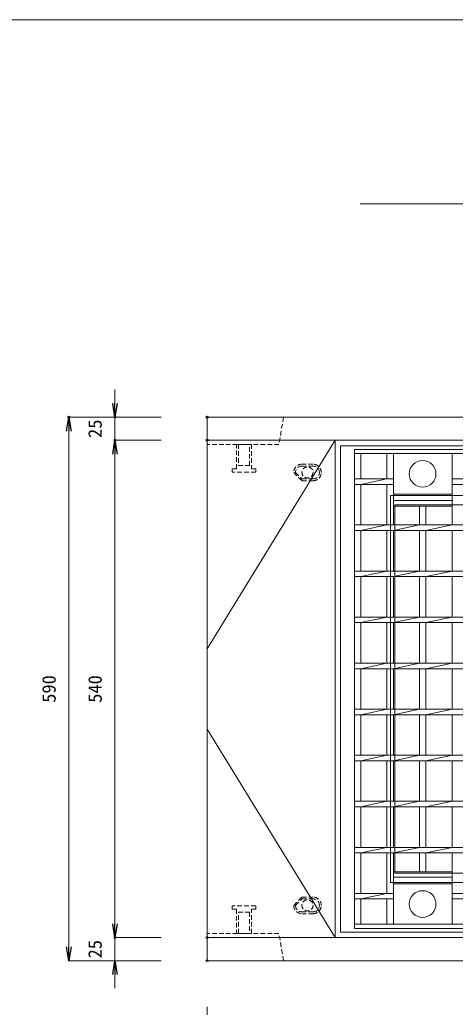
# Model space of a CAD drawing. Units: millimetres, scale not verified. Extents: x -1945 to 1945, y -1189 to 1651.
# Drawn here: x -840 to -367, y 579 to 1651 of the extents above; entities that cross this region are included whole.
import ezdxf
from ezdxf.enums import TextEntityAlignment as Align

# ---------------------------------------------------------------- set-up
doc = ezdxf.new("R2010")
doc.units = ezdxf.units.MM
doc.header["$LTSCALE"] = 10
doc.header["$PDMODE"] = 32
doc.header["$PDSIZE"] = 2
doc.linetypes.add('USER1', pattern=[0.75, 0.5, -0.25])
doc.layers.add('0-0_0', color=7, linetype='Continuous')
doc.layers.add('0-2_DEFPOINTS', color=7, linetype='Continuous')
for name, color, linetype, lineweight in [('0-1_TITLE', 7, 'Continuous', 18), ('0-3_KIJUN', 7, 'USER1', 18), ('0-5_SUNPO', 3, 'Continuous', 18), ('0-7_10-GR', 5, 'Continuous', 18)]:
    doc.layers.add(name, color=color, linetype=linetype, lineweight=lineweight)
doc.styles.add('ＭＳ ゴシック', font='')
doc.styles.get('ＭＳ ゴシック').set_extended_font_data('MS Gothic')

# ---------------------------------------------------------------- blocks, each defined once
blk = doc.blocks.new('_OPEN')
at = {"layer": '0-0_0'}
blk.add_line((0, 0), (-1, 0), dxfattribs=at)
blk.add_lwpolyline([(-1, 0.1667), (0, 0), (-1, -0.1667)], dxfattribs=at)
blk = doc.blocks.new('D9')
at = {"layer": '0-2_DEFPOINTS'}
for p in [(1208.34, 2074.64), (1308.34, 2074.64), (1308.34, 2049.64)]:
    blk.add_point(p, dxfattribs=at)
at = {"layer": '0-5_SUNPO'}
for p, q in [((1208.34, 2089.64), (1208.34, 2104.64)), ((1258.34, 2074.64), (1208.34, 2074.64)), ((1208.34, 2049.64), (1208.34, 2074.64)), ((1258.34, 2049.64), (1208.34, 2049.64)), ((1208.34, 2034.64), (1208.34, 2019.64))]:
    blk.add_line(p, q, dxfattribs=at)
at = {"layer": '0-5_SUNPO', "xscale": 15, "yscale": 15}
for p, rotation in [((1208.34, 2074.64), 270), ((1208.34, 2049.64), 90)]:
    blk.add_blockref('_OPEN', p, dxfattribs=dict(at, rotation=rotation))
at = {"layer": '0-5_SUNPO', "color": 7, "style": 'ＭＳ ゴシック'}
blk.add_text('25', height=14.66, rotation=90, dxfattribs=at).set_placement((1198.34, 2052.14), align=Align.BOTTOM_LEFT)
blk = doc.blocks.new('D10')
at = {"layer": '0-2_DEFPOINTS'}
for p in [(1208.34, 2614.64), (1308.34, 2614.64), (1308.34, 2074.64)]:
    blk.add_point(p, dxfattribs=at)
at = {"layer": '0-5_SUNPO'}
for p, q in [((1258.34, 2614.64), (1208.34, 2614.64)), ((1208.34, 2089.64), (1208.34, 2599.64)), ((1258.34, 2074.64), (1208.34, 2074.64))]:
    blk.add_line(p, q, dxfattribs=at)
at = {"layer": '0-5_SUNPO', "xscale": 15, "yscale": 15}
for p, rotation in [((1208.34, 2614.64), 90), ((1208.34, 2074.64), 270)]:
    blk.add_blockref('_OPEN', p, dxfattribs=dict(at, rotation=rotation))
at = {"layer": '0-5_SUNPO', "color": 7, "style": 'ＭＳ ゴシック'}
blk.add_text('540', height=14.66, rotation=90, dxfattribs=at).set_placement((1198.34, 2329.64), align=Align.BOTTOM_LEFT)
blk = doc.blocks.new('D11')
at = {"layer": '0-2_DEFPOINTS'}
for p in [(1208.34, 2639.64), (1308.34, 2639.64), (1308.34, 2614.64)]:
    blk.add_point(p, dxfattribs=at)
at = {"layer": '0-5_SUNPO'}
for p, q in [((1208.34, 2654.64), (1208.34, 2669.64)), ((1258.34, 2639.64), (1208.34, 2639.64)), ((1208.34, 2614.64), (1208.34, 2639.64)), ((1258.34, 2614.64), (1208.34, 2614.64)), ((1208.34, 2599.64), (1208.34, 2584.64))]:
    blk.add_line(p, q, dxfattribs=at)
at = {"layer": '0-5_SUNPO', "xscale": 15, "yscale": 15}
for p, rotation in [((1208.34, 2639.64), 270), ((1208.34, 2614.64), 90)]:
    blk.add_blockref('_OPEN', p, dxfattribs=dict(at, rotation=rotation))
at = {"layer": '0-5_SUNPO', "color": 7, "style": 'ＭＳ ゴシック'}
blk.add_text('25', height=14.66, rotation=90, dxfattribs=at).set_placement((1198.34, 2617.14), align=Align.BOTTOM_LEFT)
blk = doc.blocks.new('D12')
at = {"layer": '0-2_DEFPOINTS'}
for p in [(1158.34, 2639.64), (1308.34, 2639.64), (1308.34, 2049.64)]:
    blk.add_point(p, dxfattribs=at)
at = {"layer": '0-5_SUNPO'}
for p, q in [((1258.34, 2639.64), (1158.34, 2639.64)), ((1158.34, 2064.64), (1158.34, 2624.64)), ((1258.34, 2049.64), (1158.34, 2049.64))]:
    blk.add_line(p, q, dxfattribs=at)
at = {"layer": '0-5_SUNPO', "xscale": 15, "yscale": 15}
for p, rotation in [((1158.34, 2639.64), 90), ((1158.34, 2049.64), 270)]:
    blk.add_blockref('_OPEN', p, dxfattribs=dict(at, rotation=rotation))
at = {"layer": '0-5_SUNPO', "color": 7, "style": 'ＭＳ ゴシック'}
blk.add_text('590', height=14.66, rotation=90, dxfattribs=at).set_placement((1148.34, 2329.64), align=Align.BOTTOM_LEFT)
blk = doc.blocks.new('D27')
at = {"layer": '0-2_DEFPOINTS'}
for p in [(1308.34, 2049.64), (2306.34, 2049.64), (2306.34, 1949.64)]:
    blk.add_point(p, dxfattribs=at)
at = {"layer": '0-5_SUNPO'}
for p, q in [((1308.34, 1999.64), (1308.34, 1949.64)), ((2306.34, 1999.64), (2306.34, 1949.64)), ((1323.34, 1949.64), (2291.34, 1949.64))]:
    blk.add_line(p, q, dxfattribs=at)
at = {"layer": '0-5_SUNPO', "xscale": 15, "yscale": 15, "rotation": 180}
blk.add_blockref('_OPEN', (1308.34, 1949.64), dxfattribs=at)
at = {"layer": '0-5_SUNPO', "xscale": 15, "yscale": 15}
blk.add_blockref('_OPEN', (2306.34, 1949.64), dxfattribs=at)
at = {"layer": '0-5_SUNPO', "color": 7, "style": 'ＭＳ ゴシック'}
blk.add_text('998', height=14.66, dxfattribs=at).set_placement((1792.34, 1959.64), align=Align.BOTTOM_LEFT)

msp = doc.modelspace()

# ---------------------------------------------------------------- linework, layer by layer
at = {"layer": '0-1_TITLE', "color": 1}
msp.add_line((-470.53, 1451.11), (470.53, 1451.11), dxfattribs=at)
at = {"layer": '0-1_TITLE', "color": 2}
msp.add_lwpolyline([(-1945, -1188.89), (1945, -1188.89), (1945, 1651.11), (-1945, 1651.11)], close=True, dxfattribs=at)
at = {"layer": '0-3_KIJUN'}
for p, q in [((-521.66, 1168.64), (-533.66, 1168.64)), ((-542.66, 1159.64), (-533.66, 1150.64)), ((-540.66, 1159.64), (-533.66, 1152.64)), ((-521.66, 1166.64), (-533.66, 1166.64)), ((-533.66, 1152.64), (-521.66, 1152.64)), ((-533.66, 1150.64), (-521.66, 1150.64)), ((-542.66, 689.64), (-533.66, 698.64)), ((-533.66, 698.64), (-521.66, 698.64)), ((-540.66, 689.64), (-533.66, 696.64)), ((-533.66, 696.64), (-521.66, 696.64)), ((-521.66, 682.64), (-533.66, 682.64)), ((-521.66, 680.64), (-533.66, 680.64))]:
    msp.add_line(p, q, dxfattribs=at)
at = {"layer": '0-3_KIJUN', "linetype": 'Continuous'}
for points in [[(-636.66, 629.64), (361.34, 629.64), (361.34, 1219.64), (-636.66, 1219.64)], [(-636.66, 1194.64), (361.34, 1194.64), (361.34, 654.64), (-636.66, 654.64)], [(-497.66, 1194.64), (222.34, 1194.64), (222.34, 654.64), (-497.66, 654.64)], [(-491.66, 1188.64), (216.34, 1188.64), (216.34, 660.64), (-491.66, 660.64)], [(-437.66, 1134.64), (162.34, 1134.64), (162.34, 714.63), (-437.66, 714.63)], [(-432.66, 724.64), (157.34, 724.64), (157.34, 1124.64), (-432.66, 1124.64)]]:
    msp.add_lwpolyline(points, close=True, dxfattribs=at)
at = {"layer": '0-3_KIJUN'}
for points in [[(-553.66, 1219.64), (-558.66, 1190.14), (-636.66, 1190.14), (-636.66, 1219.64)], [(-604.88, 1190.14), (-588.43, 1190.14), (-588.43, 1163.64), (-583.91, 1163.64), (-583.91, 1160.14), (-609.41, 1160.14), (-609.41, 1163.64), (-604.88, 1163.64)], [(-590.66, 1190.14), (-602.66, 1190.14), (-602.66, 1167.14), (-590.66, 1167.14)], [(-604.88, 659.14), (-588.43, 659.14), (-588.43, 685.64), (-583.91, 685.64), (-583.91, 689.14), (-609.41, 689.14), (-609.41, 685.64), (-604.88, 685.64)], [(-590.66, 659.14), (-602.66, 659.14), (-602.66, 682.14), (-590.66, 682.14)], [(-553.66, 629.64), (-558.66, 659.14), (-636.66, 659.14), (-636.66, 629.64)]]:
    msp.add_lwpolyline(points, close=True, dxfattribs=at)
at = {"layer": '0-3_KIJUN', "color": 3, "linetype": 'Continuous'}
msp.add_lwpolyline([(-497.66, 654.64), (-636.66, 881.14), (-636.66, 968.14), (-497.66, 1194.64)], dxfattribs=at)
at = {"layer": '0-3_KIJUN'}
for centre in [(-527.66, 1159.64), (-527.66, 689.64)]:
    msp.add_circle(centre, 6, dxfattribs=at)
for centre, radius, start, end in [((-533.66, 1159.64), 9, 90, 180), ((-521.66, 1159.64), 9, 360, 90), ((-533.66, 1159.64), 7, 90, 180), ((-521.66, 1159.64), 7, 360, 90), ((-521.66, 1159.64), 9, 270, 0), ((-521.66, 1159.64), 7, 270, 0), ((-521.66, 689.64), 9, 0, 90), ((-533.66, 689.64), 9, 180, 270), ((-533.66, 689.64), 7, 180, 270), ((-521.66, 689.64), 7, 360, 90), ((-521.66, 689.64), 9, 270, 0), ((-521.66, 689.64), 7, 270, 0)]:
    msp.add_arc(centre, radius, start, end, dxfattribs=at)
at = {"layer": '0-7_10-GR'}
for p, q in [((-476.66, 1184.64), (201.34, 1184.64)), ((-476.66, 664.64), (-476.66, 1184.64)), ((-476.66, 1184.64), (201.34, 1184.64)), ((-476.66, 1180.14), (-476.66, 1184.64)), ((-476.66, 1180.14), (201.34, 1180.14)), ((-476.66, 1152.64), (-476.66, 1180.14)), ((-469.66, 1152.64), (-469.66, 1180.14)), ((-441.34, 1152.64), (-441.34, 1180.14)), ((-434.34, 1102.64), (-434.34, 1180.14)), ((-370.71, 1102.64), (-370.71, 1180.14)), ((-476.66, 1152.64), (-434.34, 1152.64)), ((-476.66, 1146.64), (-476.66, 1152.64)), ((-469.66, 1146.64), (-441.34, 1152.64)), ((-370.71, 1152.64), (95.39, 1152.64)), ((-476.66, 1146.64), (-434.34, 1146.64)), ((-476.66, 1102.64), (-476.66, 1146.64)), ((-469.66, 1102.64), (-469.66, 1146.64)), ((-441.34, 1102.64), (-441.34, 1146.64)), ((-370.71, 1146.64), (95.39, 1146.64)), ((-434.34, 1136.14), (-370.71, 1136.14)), ((-370.71, 1129.14), (-434.34, 1129.14)), ((-370.71, 1123.14), (-434.34, 1123.14)), ((-406.03, 1102.64), (-406.03, 1123.14)), ((-399.03, 1102.64), (-399.03, 1123.14)), ((-476.66, 1102.64), (201.34, 1102.64)), ((-476.66, 1096.64), (-476.66, 1102.64)), ((-476.66, 1096.64), (201.34, 1096.64)), ((-476.66, 1052.64), (-476.66, 1096.64)), ((-469.66, 1096.64), (-441.34, 1102.64)), ((-469.66, 1052.64), (-469.66, 1096.64)), ((-441.34, 1052.64), (-441.34, 1096.64)), ((-434.34, 1096.64), (-406.03, 1102.64)), ((-434.34, 1052.64), (-434.34, 1096.64)), ((-406.03, 1052.64), (-406.03, 1096.64)), ((-399.03, 1096.64), (-370.71, 1102.64)), ((-399.03, 1052.64), (-399.03, 1096.64)), ((-370.71, 1052.64), (-370.71, 1096.64)), ((-476.66, 1052.64), (201.34, 1052.64)), ((-476.66, 1046.64), (-476.66, 1052.64)), ((-469.66, 1046.64), (-441.34, 1052.64)), ((-434.34, 1046.64), (-406.03, 1052.64)), ((-399.03, 1046.64), (-370.71, 1052.64)), ((-476.66, 1046.64), (201.34, 1046.64)), ((-476.66, 1002.64), (-476.66, 1046.64)), ((-469.66, 1002.64), (-469.66, 1046.64)), ((-441.34, 1002.64), (-441.34, 1046.64)), ((-434.34, 1002.64), (-434.34, 1046.64)), ((-406.03, 1002.64), (-406.03, 1046.64)), ((-399.03, 1002.64), (-399.03, 1046.64)), ((-370.71, 1002.64), (-370.71, 1046.64)), ((-476.66, 1002.64), (201.34, 1002.64)), ((-476.66, 996.64), (-476.66, 1002.64)), ((-469.66, 996.64), (-441.34, 1002.64)), ((-434.34, 996.64), (-406.03, 1002.64)), ((-399.03, 996.64), (-370.71, 1002.64)), ((-476.66, 996.64), (201.34, 996.64)), ((-476.66, 952.64), (-476.66, 996.64)), ((-469.66, 952.64), (-469.66, 996.64)), ((-441.34, 952.64), (-441.34, 996.64)), ((-434.34, 952.64), (-434.34, 996.64)), ((-406.03, 952.64), (-406.03, 996.64)), ((-399.03, 952.64), (-399.03, 996.64)), ((-370.71, 952.64), (-370.71, 996.64)), ((-476.66, 952.64), (201.34, 952.64)), ((-476.66, 946.64), (-476.66, 952.64)), ((-476.66, 946.64), (201.34, 946.64)), ((-476.66, 902.64), (-476.66, 946.64)), ((-469.66, 946.64), (-441.34, 952.64)), ((-469.66, 902.64), (-469.66, 946.64)), ((-441.34, 902.64), (-441.34, 946.64)), ((-434.34, 946.64), (-406.03, 952.64)), ((-434.34, 902.64), (-434.34, 946.64)), ((-406.03, 902.64), (-406.03, 946.64)), ((-399.03, 946.64), (-370.71, 952.64)), ((-399.03, 902.64), (-399.03, 946.64)), ((-370.71, 902.64), (-370.71, 946.64)), ((-476.66, 902.64), (201.34, 902.64)), ((-476.66, 896.64), (-476.66, 902.64)), ((-469.66, 896.64), (-441.34, 902.64)), ((-434.34, 896.64), (-406.03, 902.64)), ((-399.03, 896.64), (-370.71, 902.64)), ((-476.66, 896.64), (201.34, 896.64)), ((-476.66, 852.64), (-476.66, 896.64)), ((-469.66, 852.64), (-469.66, 896.64)), ((-441.34, 852.64), (-441.34, 896.64)), ((-434.34, 852.64), (-434.34, 896.64)), ((-406.03, 852.64), (-406.03, 896.64)), ((-399.03, 852.64), (-399.03, 896.64)), ((-370.71, 852.64), (-370.71, 896.64)), ((-476.66, 852.64), (201.34, 852.64)), ((-476.66, 846.64), (-476.66, 852.64)), ((-469.66, 846.64), (-441.34, 852.64)), ((-434.34, 846.64), (-406.03, 852.64)), ((-399.03, 846.64), (-370.71, 852.64)), ((-476.66, 846.64), (201.34, 846.64)), ((-476.66, 802.64), (-476.66, 846.64)), ((-469.66, 802.64), (-469.66, 846.64)), ((-441.34, 802.64), (-441.34, 846.64)), ((-434.34, 802.64), (-434.34, 846.64)), ((-406.03, 802.64), (-406.03, 846.64)), ((-399.03, 802.64), (-399.03, 846.64)), ((-370.71, 802.64), (-370.71, 846.64)), ((-476.66, 802.64), (201.34, 802.64)), ((-476.66, 796.64), (-476.66, 802.64)), ((-476.66, 796.64), (201.34, 796.64)), ((-476.66, 752.64), (-476.66, 796.64)), ((-469.66, 796.64), (-441.34, 802.64)), ((-469.66, 752.64), (-469.66, 796.64)), ((-441.34, 752.64), (-441.34, 796.64)), ((-434.34, 796.64), (-406.03, 802.64)), ((-434.34, 752.64), (-434.34, 796.64)), ((-406.03, 752.64), (-406.03, 796.64)), ((-399.03, 796.64), (-370.71, 802.64)), ((-399.03, 752.64), (-399.03, 796.64)), ((-370.71, 752.64), (-370.71, 796.64)), ((-476.66, 752.64), (201.34, 752.64)), ((-476.66, 746.64), (-476.66, 752.64)), ((-469.66, 746.64), (-441.34, 752.64)), ((-434.34, 746.64), (-406.03, 752.64)), ((-399.03, 746.64), (-370.71, 752.64)), ((-476.66, 746.64), (201.34, 746.64)), ((-476.66, 702.64), (-476.66, 746.64)), ((-469.66, 702.64), (-469.66, 746.64)), ((-441.34, 702.64), (-441.34, 746.64)), ((-434.34, 669.14), (-434.34, 746.64)), ((-406.03, 726.14), (-406.03, 746.64)), ((-399.03, 726.14), (-399.03, 746.64)), ((-370.71, 669.14), (-370.71, 746.64)), ((-370.71, 726.14), (-434.34, 726.14)), ((-370.71, 720.14), (-434.34, 720.14)), ((-434.34, 713.14), (-370.71, 713.14)), ((-476.66, 702.64), (-434.34, 702.64)), ((-476.66, 696.64), (-476.66, 702.64)), ((-469.66, 696.64), (-441.34, 702.64)), ((-370.71, 702.64), (95.39, 702.64)), ((-476.66, 696.64), (-434.34, 696.64)), ((-476.66, 669.14), (-476.66, 696.64)), ((-469.66, 669.14), (-469.66, 696.64)), ((-441.34, 669.14), (-441.34, 696.64)), ((-370.71, 696.64), (95.39, 696.64)), ((-476.66, 669.14), (201.34, 669.14)), ((-476.66, 664.64), (-476.66, 669.14)), ((-476.66, 664.64), (201.34, 664.64)), ((-476.66, 664.64), (201.34, 664.64))]:
    msp.add_line(p, q, dxfattribs=at)
for centre in [(-402.66, 1158.14), (-402.66, 691.14)]:
    msp.add_circle(centre, 14.5, dxfattribs=at)

# ---------------------------------------------------------------- block references
at = {"layer": '0-5_SUNPO'}
for name in ['D11', 'D12', 'D10', 'D9', 'D27']:
    msp.add_blockref(name, (-1945, -1420), dxfattribs=at)

doc.saveas('drawing.dxf')
